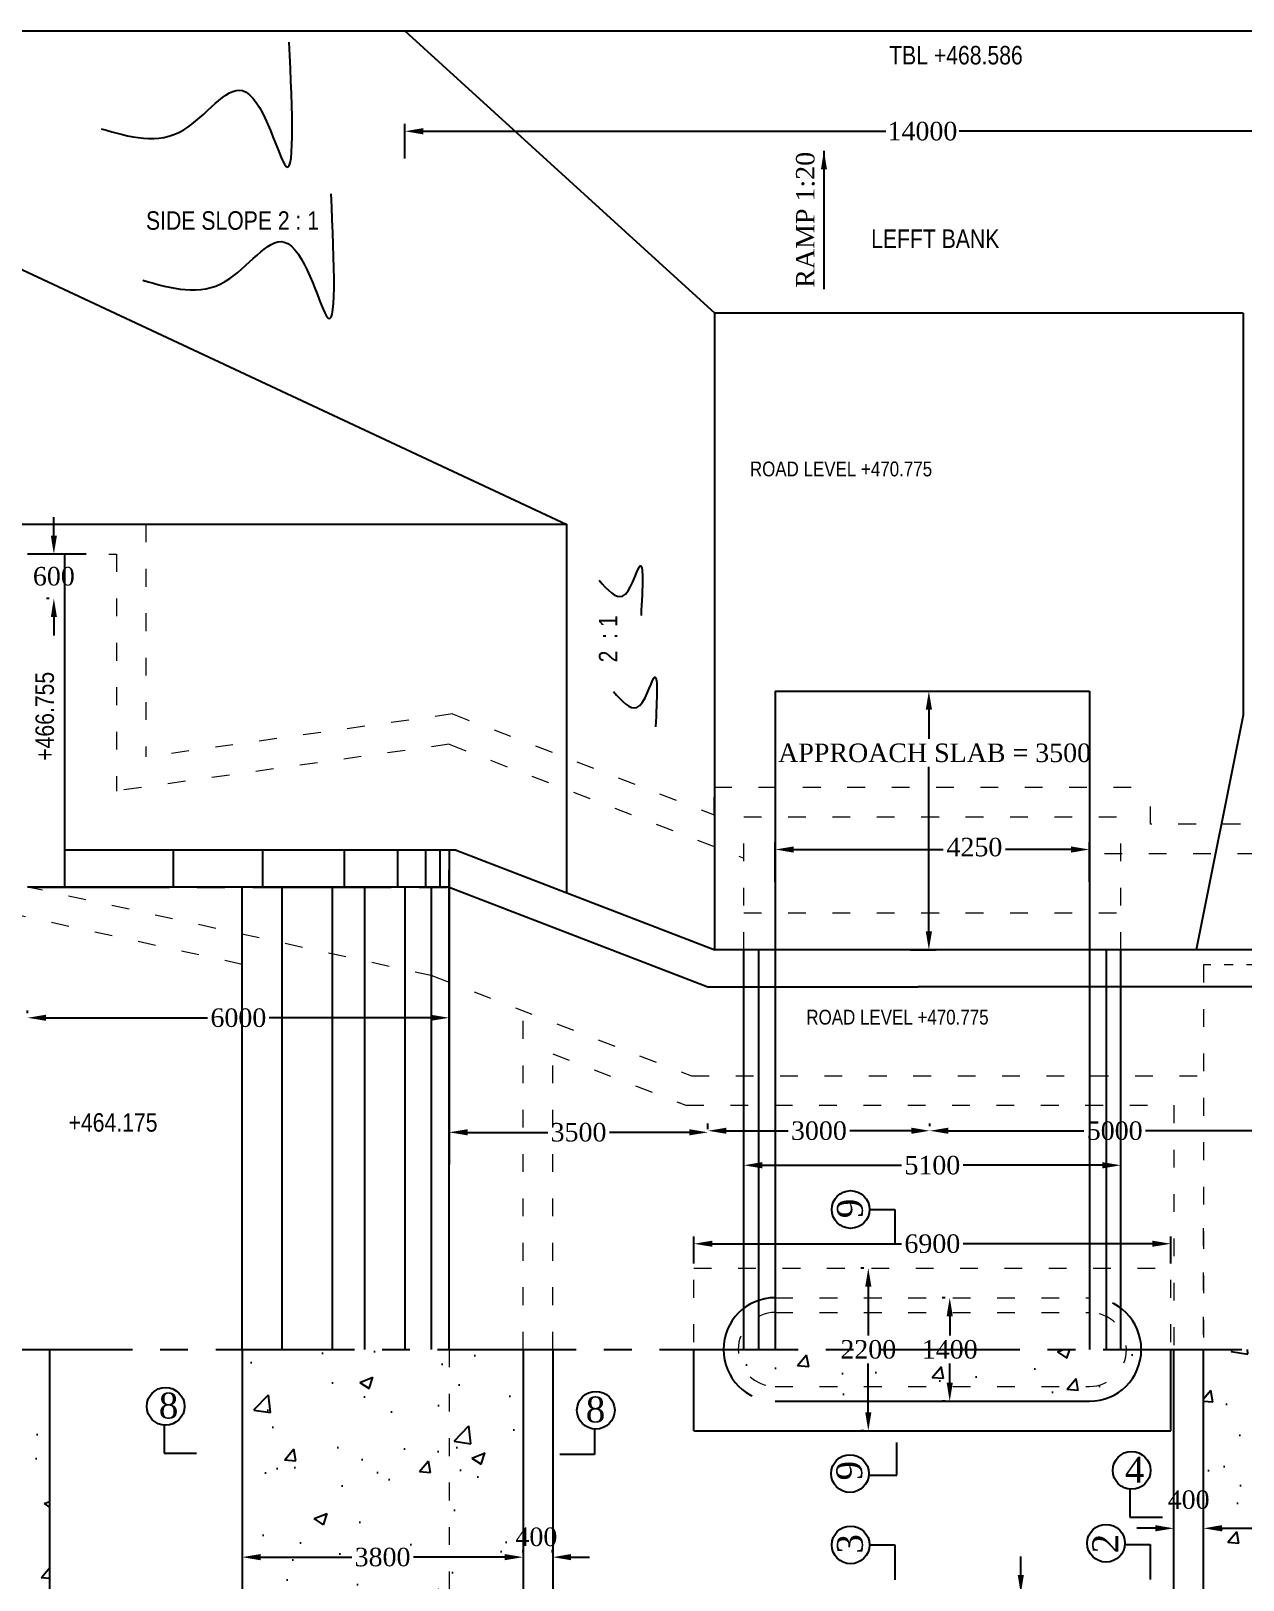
# Model space of a CAD drawing. Header units: millimetres. Extents: x 80 to 6605, y 46 to 2491.
# Drawn here: x 5585.9 to 5749.8, y 901.8 to 1111.2 of the extents above; entities that cross this region are included whole.
import ezdxf
from ezdxf.enums import TextEntityAlignment as Align

# ---------------------------------------------------------------- set-up
doc = ezdxf.new("R2010")
doc.units = ezdxf.units.MM
doc.linetypes.add('ACAD_ISO03W100', pattern=[30, 12, -18])
doc.linetypes.add('CENTER', pattern=[2, 1.25, -0.25, 0.25, -0.25])
doc.layers.add('TEXT_GENERAL', color=4, linetype='Continuous')
doc.styles.add('ABADI', font='')
doc.styles.add('ARIAL NARROW', font='ARIALN.TTF')
doc.styles.get("Standard").update_dxf_attribs({"font": 'times.ttf', "height": 2.5})
doc.styles.add('TNR_2.5', font='times.ttf', dxfattribs={"height": 2.5})
doc.styles.get('ABADI').set_extended_font_data('Abadi MT Condensed Light')
doc.dimstyles.new('ISO-25', dxfattribs={"dimtxt": 2.5, "dimasz": 2.5, "dimexe": 1.25, "dimexo": 0.625, "dimtad": 1, "dimlfac": 25, "dimtxsty": 'Standard', "dimcen": 2.5, "dimadec": 0, "dimazin": 0, "dimtfac": 1, "dimtmove": 0, "dimatfit": 3, "dimfxl": 1, "dimarcsym": 0})
doc.dimstyles.get("Standard").update_dxf_attribs({"dimtxt": 0.18, "dimasz": 0.18, "dimexe": 0.18, "dimexo": 0.0625, "dimgap": 0.09, "dimtad": 0, "dimtih": 1, "dimtoh": 1, "dimdec": 4, "dimzin": 0, "dimdsep": 46, "dimtxsty": 'Standard', "dimcen": 0.09, "dimadec": 0, "dimazin": 0, "dimtfac": 1, "dimtdec": 4, "dimtofl": 0, "dimtmove": 0, "dimatfit": 3, "dimfxl": 1, "dimtolj": 1, "dimtzin": 0, "dimarcsym": 0})
doc.dimstyles.new('STYLE_ESH', dxfattribs={"dimtxt": 2.5, "dimasz": 2.5, "dimexe": 1, "dimexo": 0.625, "dimtad": 0, "dimtih": 1, "dimtoh": 1, "dimdec": 0, "dimlfac": 100, "dimzin": 9, "dimdsep": 46, "dimtxsty": 'TNR_2.5', "dimcen": 2.5, "dimadec": 0, "dimazin": 2, "dimtfac": 1, "dimtdec": 0, "dimtofl": 0, "dimtmove": 2, "dimatfit": 3, "dimfxl": 1, "dimarcsym": 0})
pattern_1 = [(50, (0, 0), (18.218467, -1.59391), [1.905, -20.955]), (355, (0, 0), (-3.52428, 19.105664), [1.524, -16.764]), (100.451, (1.518, -0.133), (14.69425, 17.51167), [1.619, -17.809]), (46.1842, (0, 5.08), (27.1079, -4.20423), [2.8575, -31.4325]), (96.6356, (2.26, 4.73), (23.74042, 24.74256), [2.4285, -26.7135]), (351.184, (0, 5.08), (23.74046, 24.74251), [2.286, -25.146]), (21, (2.54, 3.81), (15.161488, -10.22655), [1.905, -20.955]), (326, (2.54, 3.81), (6.1802, 18.418797), [1.524, -16.764]), (71.4514, (3.803, 2.958), (21.34165, 8.192286), [1.619, -17.809]), (37.5, (0, 0), (0.30886, 8.455504), [0, -16.5608, 0, -17.018, 0, -16.8275]), (7.5, (0, 0), (6.681966, 10.018057), [0, -9.7028, 0, -16.1798, 0, -6.4135]), (327.5, (-5.664, 0), (13.5590595, -0.5728744), [0, -6.35, 0, -19.812, 0, -26.289]), (317.5, (-8.204, 0), (14.812918, 2.54265), [0, -8.255, 0, -13.1572, 0, -18.669])]

# ---------------------------------------------------------------- blocks, each defined once
blk = doc.blocks.new('*D118')
at = {"color": 0, "lineweight": -2, "transparency": 16777216}
for p, q in [((5682.32, 955.24), (5682.32, 958.91)), ((5684.82, 957.91), (5703.66, 957.91)), ((5730.82, 957.91), (5711.99, 957.91)), ((5733.32, 955.24), (5733.32, 958.91))]:
    blk.add_line(p, q, dxfattribs=at)
at = {"color": 0, "transparency": 16777216}
for points in [[(5684.82, 958.33), (5684.82, 957.49), (5682.32, 957.91)], [(5730.82, 958.33), (5730.82, 957.49), (5733.32, 957.91)]]:
    blk.add_solid(points, dxfattribs=at)
at = {"layer": 'Defpoints', "color": 0, "transparency": 16777216}
for p in [(5733.32, 957.91), (5682.32, 954.62), (5733.32, 954.62)]:
    blk.add_point(p, dxfattribs=at)
at = {"color": 0, "transparency": 16777216, "insert": (5707.82, 957.91), "char_height": 2.5, "attachment_point": 5, "style": 'TNR_2.5'}
blk.add_mtext('5100', dxfattribs=at)
blk = doc.blocks.new('*D119')
at = {"color": 0, "lineweight": -2, "transparency": 16777216}
for p, q in [((5636.48, 1093.97), (5636.48, 1098.67)), ((5638.98, 1097.67), (5701.53, 1097.67)), ((5773.98, 1097.67), (5711.44, 1097.67)), ((5776.48, 1093.97), (5776.48, 1098.67))]:
    blk.add_line(p, q, dxfattribs=at)
at = {"color": 0, "transparency": 16777216}
for points in [[(5638.98, 1098.09), (5638.98, 1097.25), (5636.48, 1097.67)], [(5773.98, 1098.09), (5773.98, 1097.25), (5776.48, 1097.67)]]:
    blk.add_solid(points, dxfattribs=at)
at = {"layer": 'Defpoints', "color": 0, "transparency": 16777216}
for p in [(5776.48, 1097.67), (5636.48, 1093.35), (5776.48, 1093.35)]:
    blk.add_point(p, dxfattribs=at)
at = {"color": 0, "transparency": 16777216, "insert": (5706.48, 1097.67), "char_height": 2.5, "attachment_point": 5, "style": 'TNR_2.5'}
blk.add_mtext('14000', dxfattribs=at)
blk = doc.blocks.new('*D121')
at = {"color": 0, "lineweight": -2, "transparency": 16777216}
for p, q in [((5704.81, 1022.01), (5708.35, 1022.01)), ((5707.35, 1019.51), (5707.35, 1015.55)), ((5707.35, 989.51), (5707.35, 1011.74)), ((5704.81, 987.01), (5708.35, 987.01))]:
    blk.add_line(p, q, dxfattribs=at)
at = {"color": 0, "transparency": 16777216}
for points in [[(5706.94, 1019.51), (5707.77, 1019.51), (5707.35, 1022.01)], [(5706.94, 989.51), (5707.77, 989.51), (5707.35, 987.01)]]:
    blk.add_solid(points, dxfattribs=at)
at = {"layer": 'Defpoints', "color": 0, "transparency": 16777216}
for p in [(5704.19, 1022.01), (5707.35, 1022.01), (5704.19, 987.01)]:
    blk.add_point(p, dxfattribs=at)
at = {"color": 0, "transparency": 16777216, "insert": (5708.13, 1013.64), "char_height": 2.5, "attachment_point": 5, "style": 'TNR_2.5'}
blk.add_mtext('APPROACH SLAB = 3500', dxfattribs=at)
blk = doc.blocks.new('*D122')
at = {"color": 0, "lineweight": -2, "transparency": 16777216}
for p, q in [((5589.03, 1043.01), (5589.03, 1045.51)), ((5593.41, 1040.51), (5588.03, 1040.51)), ((5588.41, 1034.51), (5588.03, 1034.51)), ((5589.03, 1032.01), (5589.03, 1029.51))]:
    blk.add_line(p, q, dxfattribs=at)
at = {"color": 0, "transparency": 16777216}
for points in [[(5588.62, 1043.01), (5589.45, 1043.01), (5589.03, 1040.51)], [(5588.62, 1032.01), (5589.45, 1032.01), (5589.03, 1034.51)]]:
    blk.add_solid(points, dxfattribs=at)
at = {"layer": 'Defpoints', "color": 0, "transparency": 16777216}
for p in [(5594.03, 1040.51), (5589.03, 1034.51), (5589.03, 1034.51)]:
    blk.add_point(p, dxfattribs=at)
at = {"color": 0, "transparency": 16777216, "insert": (5589.03, 1037.51), "char_height": 2.5, "attachment_point": 5, "style": 'TNR_2.5'}
blk.add_mtext('600', dxfattribs=at)
blk = doc.blocks.new('*D124')
at = {"color": 0, "lineweight": -2, "transparency": 16777216}
for p, q in [((5686.57, 996.21), (5686.57, 1001.59)), ((5729.07, 996.21), (5729.07, 1001.59)), ((5689.07, 1000.59), (5709.29, 1000.59)), ((5726.57, 1000.59), (5717.73, 1000.59))]:
    blk.add_line(p, q, dxfattribs=at)
at = {"color": 0, "transparency": 16777216}
for points in [[(5689.07, 1001), (5689.07, 1000.17), (5686.57, 1000.59)], [(5726.57, 1001), (5726.57, 1000.17), (5729.07, 1000.59)]]:
    blk.add_solid(points, dxfattribs=at)
at = {"layer": 'Defpoints', "color": 0, "transparency": 16777216}
for p in [(5729.07, 1000.59), (5686.57, 995.59), (5729.07, 995.59)]:
    blk.add_point(p, dxfattribs=at)
at = {"color": 0, "transparency": 16777216, "insert": (5713.51, 1000.9), "char_height": 2.5, "attachment_point": 5, "style": 'TNR_2.5'}
blk.add_mtext('4250', dxfattribs=at)
blk = doc.blocks.new('*D198')
at = {"color": 0, "lineweight": -2, "transparency": 16777216}
for p, q in [((5585.48, 978.47), (5585.48, 978.84)), ((5587.98, 977.84), (5609.81, 977.84)), ((5639.98, 977.84), (5618.16, 977.84)), ((5642.48, 978.47), (5642.48, 978.84))]:
    blk.add_line(p, q, dxfattribs=at)
at = {"color": 0, "transparency": 16777216}
for points in [[(5587.98, 978.26), (5587.98, 977.43), (5585.48, 977.84)], [(5639.98, 978.26), (5639.98, 977.43), (5642.48, 977.84)]]:
    blk.add_solid(points, dxfattribs=at)
at = {"layer": 'Defpoints', "color": 0, "transparency": 16777216}
for p in [(5585.48, 977.84), (5642.48, 977.84), (5642.48, 977.84)]:
    blk.add_point(p, dxfattribs=at)
at = {"color": 0, "transparency": 16777216, "insert": (5613.98, 977.84), "char_height": 2.5, "attachment_point": 5, "style": 'TNR_2.5'}
blk.add_mtext('6000', dxfattribs=at)
blk = doc.blocks.new('*D252')
at = {"color": 0, "lineweight": -2, "transparency": 16777216}
for p, q in [((5642.48, 962.81), (5642.48, 963.36)), ((5677.48, 962.81), (5677.48, 963.36)), ((5644.98, 962.36), (5655.81, 962.36)), ((5674.98, 962.36), (5664.16, 962.36))]:
    blk.add_line(p, q, dxfattribs=at)
at = {"color": 0, "transparency": 16777216}
for points in [[(5644.98, 962.78), (5644.98, 961.95), (5642.48, 962.36)], [(5674.98, 962.78), (5674.98, 961.95), (5677.48, 962.36)]]:
    blk.add_solid(points, dxfattribs=at)
at = {"layer": 'Defpoints', "color": 0, "transparency": 16777216}
for p in [(5642.48, 962.19), (5677.48, 962.36), (5677.48, 962.19)]:
    blk.add_point(p, dxfattribs=at)
at = {"color": 0, "transparency": 16777216, "insert": (5659.98, 962.36), "char_height": 2.5, "attachment_point": 5, "style": 'TNR_2.5'}
blk.add_mtext('3500', dxfattribs=at)
blk = doc.blocks.new('*D251')
at = {"color": 0, "lineweight": -2, "transparency": 16777216}
for p, q in [((5677.48, 963.2), (5677.48, 963.57)), ((5707.48, 963.2), (5707.48, 963.57)), ((5679.98, 962.57), (5688.31, 962.57)), ((5704.98, 962.57), (5696.66, 962.57))]:
    blk.add_line(p, q, dxfattribs=at)
at = {"color": 0, "transparency": 16777216}
for points in [[(5679.98, 962.99), (5679.98, 962.16), (5677.48, 962.57)], [(5704.98, 962.99), (5704.98, 962.16), (5707.48, 962.57)]]:
    blk.add_solid(points, dxfattribs=at)
at = {"layer": 'Defpoints', "color": 0, "transparency": 16777216}
for p in [(5677.48, 962.57), (5677.48, 962.57), (5707.48, 962.57)]:
    blk.add_point(p, dxfattribs=at)
at = {"color": 0, "transparency": 16777216, "insert": (5692.48, 962.57), "char_height": 2.5, "attachment_point": 5, "style": 'TNR_2.5'}
blk.add_mtext('3000', dxfattribs=at)
blk = doc.blocks.new('*D250')
at = {"color": 0, "lineweight": -2, "transparency": 16777216}
for p, q in [((5707.48, 963.2), (5707.48, 963.57)), ((5757.48, 963.2), (5757.48, 963.57)), ((5709.98, 962.57), (5728.32, 962.57)), ((5754.98, 962.57), (5736.65, 962.57))]:
    blk.add_line(p, q, dxfattribs=at)
at = {"color": 0, "transparency": 16777216}
for points in [[(5709.98, 962.99), (5709.98, 962.16), (5707.48, 962.57)], [(5754.98, 962.99), (5754.98, 962.16), (5757.48, 962.57)]]:
    blk.add_solid(points, dxfattribs=at)
at = {"layer": 'Defpoints', "color": 0, "transparency": 16777216}
for p in [(5707.48, 962.57), (5757.48, 962.57), (5757.48, 962.57)]:
    blk.add_point(p, dxfattribs=at)
at = {"color": 0, "transparency": 16777216, "insert": (5732.48, 962.57), "char_height": 2.5, "attachment_point": 5, "style": 'TNR_2.5'}
blk.add_mtext('5000', dxfattribs=at)
blk = doc.blocks.new('*D253')
at = {"color": 0, "lineweight": -2, "transparency": 16777216}
for p, q in [((5737.98, 908.84), (5735.48, 908.84)), ((5740.48, 909.47), (5740.48, 909.84)), ((5744.48, 909.47), (5744.48, 909.84)), ((5746.98, 908.84), (5749.48, 908.84))]:
    blk.add_line(p, q, dxfattribs=at)
at = {"color": 0, "transparency": 16777216}
for points in [[(5737.98, 909.26), (5737.98, 908.42), (5740.48, 908.84)], [(5746.98, 909.26), (5746.98, 908.42), (5744.48, 908.84)]]:
    blk.add_solid(points, dxfattribs=at)
at = {"layer": 'Defpoints', "color": 0, "transparency": 16777216}
for p in [(5740.48, 908.84), (5744.48, 908.84), (5744.48, 908.84)]:
    blk.add_point(p, dxfattribs=at)
at = {"color": 0, "transparency": 16777216, "insert": (5742.48, 912.7), "char_height": 2.5, "attachment_point": 5, "style": 'TNR_2.5'}
blk.add_mtext('400', dxfattribs=at)
blk = doc.blocks.new('*D254')
at = {"color": 0, "lineweight": -2, "transparency": 16777216}
for p, q in [((5744.48, 909.47), (5744.48, 909.84)), ((5746.98, 908.84), (5756.82, 908.84)), ((5774.98, 908.84), (5765.15, 908.84)), ((5777.48, 908.22), (5777.48, 907.84))]:
    blk.add_line(p, q, dxfattribs=at)
at = {"color": 0, "transparency": 16777216}
for points in [[(5746.98, 909.26), (5746.98, 908.42), (5744.48, 908.84)], [(5774.98, 909.26), (5774.98, 908.42), (5777.48, 908.84)]]:
    blk.add_solid(points, dxfattribs=at)
at = {"layer": 'Defpoints', "color": 0, "transparency": 16777216}
for p in [(5744.48, 908.84), (5777.48, 908.84), (5777.48, 908.84)]:
    blk.add_point(p, dxfattribs=at)
at = {"color": 0, "transparency": 16777216, "insert": (5760.98, 908.84), "char_height": 2.5, "attachment_point": 5, "style": 'TNR_2.5'}
blk.add_mtext('5800', dxfattribs=at)
blk = doc.blocks.new('*D256')
at = {"color": 0, "lineweight": -2, "transparency": 16777216}
for p, q in [((5616.98, 904.94), (5629.31, 904.94)), ((5649.98, 904.94), (5637.66, 904.94)), ((5652.48, 905.56), (5652.48, 905.94)), ((5614.48, 904.31), (5614.48, 903.94))]:
    blk.add_line(p, q, dxfattribs=at)
at = {"color": 0, "transparency": 16777216}
for points in [[(5616.98, 905.36), (5616.98, 904.52), (5614.48, 904.94)], [(5649.98, 905.36), (5649.98, 904.52), (5652.48, 904.94)]]:
    blk.add_solid(points, dxfattribs=at)
at = {"layer": 'Defpoints', "color": 0, "transparency": 16777216}
for p in [(5614.48, 904.94), (5652.48, 904.94), (5652.48, 904.94)]:
    blk.add_point(p, dxfattribs=at)
at = {"color": 0, "transparency": 16777216, "insert": (5633.48, 904.94), "char_height": 2.5, "attachment_point": 5, "style": 'TNR_2.5'}
blk.add_mtext('3800', dxfattribs=at)
blk = doc.blocks.new('*D257')
at = {"color": 0, "lineweight": -2, "transparency": 16777216}
for p, q in [((5649.98, 904.94), (5647.48, 904.94)), ((5652.48, 905.56), (5652.48, 905.94)), ((5656.48, 905.56), (5656.48, 905.94)), ((5658.98, 904.94), (5661.48, 904.94))]:
    blk.add_line(p, q, dxfattribs=at)
at = {"color": 0, "transparency": 16777216}
for points in [[(5649.98, 905.36), (5649.98, 904.52), (5652.48, 904.94)], [(5658.98, 905.36), (5658.98, 904.52), (5656.48, 904.94)]]:
    blk.add_solid(points, dxfattribs=at)
at = {"layer": 'Defpoints', "color": 0, "transparency": 16777216}
for p in [(5652.48, 904.94), (5656.48, 904.94), (5656.48, 904.94)]:
    blk.add_point(p, dxfattribs=at)
at = {"color": 0, "transparency": 16777216, "insert": (5654.28, 907.67), "char_height": 2.5, "attachment_point": 5, "style": 'TNR_2.5'}
blk.add_mtext('400', dxfattribs=at)
blk = doc.blocks.new('*D266')
at = {"color": 0, "lineweight": -2, "transparency": 16777216}
for p, q in [((5719.78, 902.51), (5719.78, 905.01)), ((5718.85, 900.01), (5720.78, 900.01)), ((5718.85, 896.01), (5720.78, 896.01)), ((5719.78, 893.51), (5719.78, 891.01))]:
    blk.add_line(p, q, dxfattribs=at)
at = {"color": 0, "transparency": 16777216}
for points in [[(5719.37, 902.51), (5720.2, 902.51), (5719.78, 900.01)], [(5719.37, 893.51), (5720.2, 893.51), (5719.78, 896.01)]]:
    blk.add_solid(points, dxfattribs=at)
at = {"layer": 'Defpoints', "color": 0, "transparency": 16777216}
for p in [(5718.23, 900.01), (5718.23, 896.01), (5719.78, 896.01)]:
    blk.add_point(p, dxfattribs=at)
at = {"color": 0, "transparency": 16777216, "insert": (5719.78, 898.01), "char_height": 2.5, "attachment_point": 5, "style": 'TNR_2.5'}
blk.add_mtext('400', dxfattribs=at)
blk = doc.blocks.new('*D275')
at = {"color": 0, "lineweight": -2, "transparency": 16777216}
for p, q in [((5709.55, 940.01), (5709.17, 940.01)), ((5710.17, 937.51), (5710.17, 934.91)), ((5710.17, 928.51), (5710.17, 931.12)), ((5709.55, 926.01), (5709.17, 926.01))]:
    blk.add_line(p, q, dxfattribs=at)
at = {"color": 0, "transparency": 16777216}
for points in [[(5709.76, 937.51), (5710.59, 937.51), (5710.17, 940.01)], [(5709.76, 928.51), (5710.59, 928.51), (5710.17, 926.01)]]:
    blk.add_solid(points, dxfattribs=at)
at = {"layer": 'Defpoints', "color": 0, "transparency": 16777216}
for p in [(5710.17, 940.01), (5710.17, 926.01), (5710.17, 926.01)]:
    blk.add_point(p, dxfattribs=at)
at = {"color": 0, "transparency": 16777216, "insert": (5710.17, 933.01), "char_height": 2.5, "attachment_point": 5, "style": 'TNR_2.5'}
blk.add_mtext('1400', dxfattribs=at)
blk = doc.blocks.new('*D276')
at = {"color": 0, "lineweight": -2, "transparency": 16777216}
for p, q in [((5698.54, 944.01), (5698.16, 944.01)), ((5699.16, 941.51), (5699.16, 934.91)), ((5699.16, 924.51), (5699.16, 931.12)), ((5698.54, 922.01), (5698.16, 922.01))]:
    blk.add_line(p, q, dxfattribs=at)
at = {"color": 0, "transparency": 16777216}
for points in [[(5698.75, 941.51), (5699.58, 941.51), (5699.16, 944.01)], [(5698.75, 924.51), (5699.58, 924.51), (5699.16, 922.01)]]:
    blk.add_solid(points, dxfattribs=at)
at = {"layer": 'Defpoints', "color": 0, "transparency": 16777216}
for p in [(5699.16, 944.01), (5699.16, 922.01), (5699.16, 922.01)]:
    blk.add_point(p, dxfattribs=at)
at = {"color": 0, "transparency": 16777216, "insert": (5699.16, 933.01), "char_height": 2.5, "attachment_point": 5, "style": 'TNR_2.5'}
blk.add_mtext('2200', dxfattribs=at)
blk = doc.blocks.new('*D277')
at = {"color": 0, "lineweight": -2, "transparency": 16777216}
for p, q in [((5675.57, 944.64), (5675.57, 948.3)), ((5678.07, 947.3), (5703.65, 947.3)), ((5737.57, 947.3), (5712, 947.3)), ((5740.07, 944.64), (5740.07, 948.3))]:
    blk.add_line(p, q, dxfattribs=at)
at = {"color": 0, "transparency": 16777216}
for points in [[(5678.07, 947.72), (5678.07, 946.89), (5675.57, 947.3)], [(5737.57, 947.72), (5737.57, 946.89), (5740.07, 947.3)]]:
    blk.add_solid(points, dxfattribs=at)
at = {"layer": 'Defpoints', "color": 0, "transparency": 16777216}
for p in [(5740.07, 947.3), (5675.57, 944.01), (5740.07, 944.01)]:
    blk.add_point(p, dxfattribs=at)
at = {"color": 0, "transparency": 16777216, "insert": (5707.82, 947.3), "char_height": 2.5, "attachment_point": 5, "style": 'TNR_2.5'}
blk.add_mtext('6900', dxfattribs=at)

msp = doc.modelspace()

# ---------------------------------------------------------------- hatches: boundary and pattern name
h = msp.add_hatch()
h.set_pattern_fill('AR-CONC', color=0, scale=0.1, style=0)
h.set_pattern_definition(pattern_1)
h.paths.add_polyline_path([(5734.07489, 933.01216), (5681.57489, 933.01216, 0.414213562), (5686.57489, 928.01216), (5729.07489, 928.01216, 0.414213562)], flags=17)
h.paths.add_polyline_path([(5736.07489, 933.01216), (5734.07489, 933.01216, -0.414213562), (5729.07489, 928.01216), (5686.57489, 928.01216, -0.414213562), (5681.57489, 933.01216), (5679.57489, 933.01216, 0.414213562), (5686.57489, 926.01216), (5729.07489, 926.01216, 0.414213562)])
h.paths.add_polyline_path([(5706.13849, 934.90879), (5714.20717, 934.90879), (5714.20717, 931.11553), (5706.13849, 931.11553)], flags=9)
h.paths.add_polyline_path([(5694.9539, 934.90879), (5703.37586, 934.90879), (5703.37586, 931.11553), (5694.9539, 931.11553)], flags=9)
h = msp.add_hatch()
h.set_pattern_fill('AR-CONC', color=0, scale=0.1, style=0)
h.set_pattern_definition(pattern_1)
h.paths.add_polyline_path([(5677.48459, 884.01216), (5682.32489, 884.01216), (5682.32489, 896.01216), (5675.25051, 896.01216), (5640.25051, 882.51216), (5585.48459, 870.51216), (5642.48459, 870.51216)])
h.paths.add_polyline_path([(5642.48459, 933.01216), (5614.48459, 933.01216), (5614.48459, 876.86648), (5640.25051, 882.51216), (5642.48459, 883.37388)])
h.paths.add_polyline_path([(5642.48459, 883.37388), (5652.48459, 887.23102), (5652.48459, 933.01216), (5642.48459, 933.01216)])
h.paths.add_polyline_path([(5585.48459, 870.51216), (5588.48459, 871.16951), (5588.48459, 933.01216), (5585.48459, 933.01216)])
h.paths.add_polyline_path([(5590.48459, 865.51216), (5590.48459, 870.51216), (5585.48459, 870.51216), (5585.48459, 825.51216), (5590.48459, 825.51216)])
h.paths.add_polyline_path([(5597.48459, 857.53047), (5642.48459, 851.21959), (5682.32489, 866.58657), (5682.32489, 884.01216), (5677.48459, 884.01216), (5642.48459, 870.51216), (5590.48459, 870.51216), (5590.48459, 865.51216), (5590.48459, 825.51216), (5597.48459, 825.51216)])
h.paths.add_polyline_path([(5733.32489, 884.01216), (5733.32489, 896.01216), (5682.32489, 896.01216), (5682.32489, 884.01216)])
h.paths.add_polyline_path([(5744.48459, 896.01216), (5733.32489, 896.01216), (5733.32489, 884.01216), (5744.48459, 884.01216)])
h.paths.add_polyline_path([(5744.48459, 881.01216), (5744.48459, 884.01216), (5733.32489, 884.01216), (5733.32489, 866.01216), (5757.48459, 866.01216), (5757.48459, 881.01216)])
h.paths.add_polyline_path([(5682.32489, 874.01216), (5682.32489, 861.01216), (5733.32489, 861.01216), (5733.32489, 866.01216), (5733.32489, 874.01216)])
h.paths.add_polyline_path([(5733.32489, 874.01216), (5733.32489, 884.01216), (5682.32489, 884.01216), (5682.32489, 874.01216)])
h.paths.add_polyline_path([(5757.48459, 933.01216), (5744.48459, 933.01216), (5744.48459, 884.01216), (5757.48459, 884.01216)])
h.paths.add_polyline_path([(5757.48459, 881.01216), (5757.48459, 884.01216), (5744.48459, 884.01216), (5744.48459, 881.01216)])
h.paths.add_polyline_path([(5762.48459, 914.01216), (5757.48459, 914.01216), (5757.48459, 884.01216), (5762.48459, 884.01216)])
h.paths.add_polyline_path([(5762.48459, 884.01216), (5767.48459, 884.01216), (5767.48459, 914.01216), (5762.48459, 914.01216)])
h.paths.add_polyline_path([(5767.48459, 884.01216), (5777.48459, 884.01216), (5777.48459, 914.01216), (5767.48459, 914.01216)])
h.paths.add_polyline_path([(5767.48459, 884.01216), (5767.48459, 881.01216), (5777.48459, 881.01216), (5777.48459, 884.01216)])
h.paths.add_polyline_path([(5767.48459, 881.01216), (5767.48459, 884.01216), (5762.48459, 884.01216), (5762.48459, 881.01216)])
h.paths.add_polyline_path([(5757.48459, 884.01216), (5757.48459, 881.01216), (5762.48459, 881.01216), (5762.48459, 884.01216)])
h.paths.add_polyline_path([(5767.48459, 914.01216), (5767.48459, 918.01216), (5762.48459, 918.01216), (5762.48459, 914.01216)])
h.paths.add_polyline_path([(5777.48459, 914.01216), (5777.48459, 918.01216), (5767.48459, 918.01216), (5767.48459, 914.01216)])
h.paths.add_polyline_path([(5762.48459, 918.01216), (5757.48459, 918.01216), (5757.48459, 914.01216), (5762.48459, 914.01216)])
h.paths.add_polyline_path([(5757.48459, 918.01216), (5762.48459, 918.01216), (5762.48459, 933.01216), (5757.48459, 933.01216)])
h.paths.add_polyline_path([(5762.48459, 918.01216), (5767.48459, 918.01216), (5767.48459, 933.01216), (5762.48459, 933.01216)])
h.paths.add_polyline_path([(5767.48459, 918.01216), (5777.48459, 918.01216), (5777.48459, 933.01216), (5767.48459, 933.01216)])
h.paths.add_polyline_path([(5629.30876, 906.83595), (5637.66042, 906.83595), (5637.66042, 903.04269), (5629.30876, 903.04269)], flags=24)
h.paths.add_polyline_path([(5650.98272, 909.56719), (5657.58059, 909.56719), (5657.58059, 905.77393), (5650.98272, 905.77393)], flags=9)
h.paths.add_polyline_path([(5703.66258, 893.03751), (5711.9872, 893.03751), (5711.9872, 889.24425), (5703.66258, 889.24425)], flags=24)
h.paths.add_polyline_path([(5690.28657, 874.61214), (5716.04847, 874.61214), (5716.04847, 877.61214), (5690.28657, 877.61214)], flags=24)
h.paths.add_polyline_path([(5739.18565, 914.5928), (5745.78352, 914.5928), (5745.78352, 910.79954), (5739.18565, 910.79954)], flags=9)
h.paths.add_polyline_path([(5756.80876, 910.73704), (5765.16042, 910.73704), (5765.16042, 906.94378), (5756.80876, 906.94378)], flags=9)
h.paths.add_polyline_path([(5776.18565, 917.13606), (5782.78352, 917.13606), (5782.78352, 913.3428), (5776.18565, 913.3428)], flags=9)

# ---------------------------------------------------------------- linework, layer by layer
at = {"color": 0}
for p, q in [((5495.91536, 1111.22261), (5896.55924, 1111.22261)), ((5636.48459, 1111.22261), (5678.41545, 1073.0817)), ((5566.48459, 1087.51216), (5658.41545, 1044.51216)), ((5749.83406, 1073.0817), (5678.41545, 1073.0817)), ((5678.41545, 987.01216), (5678.41545, 1073.0817)), ((5749.83406, 1073.0817), (5749.83406, 1018.75955)), ((5627.72277, 1044.51216), (5495.91536, 1044.51216)), ((5658.41545, 1044.51216), (5607.91254, 1044.51216)), ((5658.41545, 994.72645), (5658.41545, 1044.51216)), ((5590.48459, 1040.51216), (5585.48459, 1040.51216)), ((5590.48459, 1040.51216), (5590.48459, 1000.51216)), ((5686.57489, 1022.01216), (5686.57489, 933.01216)), ((5686.57489, 1022.01216), (5729.07489, 1022.01216)), ((5729.07489, 1022.01216), (5729.07489, 933.01216)), ((5749.83406, 1018.75955), (5743.48459, 987.01216)), ((5643.41545, 1000.51216), (5590.48459, 1000.51216)), ((5590.48459, 1000.51216), (5590.48459, 995.51216)), ((5605.15866, 1000.51216), (5605.15866, 995.51216)), ((5617.24717, 1000.51216), (5617.24717, 995.51216)), ((5628.27529, 1000.51216), (5628.27529, 995.51216)), ((5635.48597, 1000.51216), (5635.48597, 995.51216)), ((5639.3034, 1000.51216), (5639.3034, 995.51216)), ((5641.21212, 1000.51216), (5641.21212, 995.51216)), ((5642.48459, 1000.51216), (5642.48459, 995.51216)), ((5643.41545, 1000.51216), (5678.41545, 987.01216)), ((5642.48459, 933.01216), (5642.48459, 997.82925)), ((5642.48459, 995.51216), (5585.48459, 995.51216)), ((5614.48459, 933.01216), (5614.48459, 995.51216)), ((5619.85511, 995.51216), (5619.85511, 933.01216)), ((5626.68193, 995.51216), (5626.68193, 933.01216)), ((5631.04129, 995.51216), (5631.04129, 933.01216)), ((5636.49048, 995.51216), (5636.49048, 933.01216)), ((5640.03244, 995.51216), (5640.03244, 933.01216)), ((5642.48459, 995.51216), (5642.48459, 958.01216)), ((5642.48459, 995.51216), (5677.48459, 982.01216)), ((5757.48459, 987.01216), (5678.41545, 987.01216)), ((5682.32489, 933.01216), (5682.32489, 987.01216)), ((5684.32489, 987.01216), (5684.32489, 933.01216)), ((5731.32489, 987.01216), (5731.32489, 933.01216)), ((5733.32489, 933.01216), (5733.32489, 987.01216)), ((5677.48459, 982.01216), (5705.91094, 982.01216)), ((5765.91094, 982.01216), (5705.91094, 982.01216)), ((5588.48459, 875.2644), (5588.48459, 933.01216)), ((5614.48459, 933.01216), (5614.48459, 876.86648)), ((5652.48459, 933.01216), (5652.48459, 887.23102)), ((5656.48459, 933.01216), (5656.48459, 893.06111)), ((5675.57489, 922.01216), (5675.57489, 933.01216)), ((5740.07489, 922.01216), (5740.07489, 933.01216)), ((5740.48459, 900.01216), (5740.48459, 933.01216)), ((5744.48459, 881.01216), (5744.48459, 933.01216)), ((5686.57489, 926.01216), (5729.07489, 926.01216)), ((5603.92504, 922.78517), (5603.92504, 918.99055)), ((5675.57489, 922.01216), (5740.07489, 922.01216)), ((5703.0195, 916.00768), (5703.0195, 920.41813)), ((5603.92504, 918.99055), (5608.33549, 918.99055)), ((5699.22489, 916.00768), (5703.0195, 916.00768)), ((5734.54929, 914.12957), (5734.54929, 910.33496)), ((5734.54929, 910.33496), (5738.95974, 910.33496))]:
    msp.add_line(p, q, dxfattribs=at)
at = {"color": 0, "linetype": 'CENTER', "ltscale": 15}
for p, q in [((5495.91536, 995.51216), (5642.48459, 995.51216)), ((5490.91536, 933.01216), (5896.55924, 933.01216))]:
    msp.add_line(p, q, dxfattribs=at)
at = {"color": 0}
for centre in [(5696.77313, 951.92798), (5604.14871, 925.32485), (5662.31828, 924.79523), (5734.77296, 916.66925), (5696.68521, 916.23135), (5696.77313, 906.5899), (5731.30867, 906.82012)]:
    msp.add_circle(centre, 2.54951, dxfattribs=at)
at = {"color": 0, "linetype": 'CENTER', "ltscale": 15}
for centre, start, end in [((5686.57489, 933.01216), 90, 270), ((5729.07489, 933.01216), 270, 90)]:
    msp.add_arc(centre, 7, start, end, dxfattribs=at)
at = {"color": 0}
for points in [[(5595.41646, 1098.00863), (5606.59021, 1097.85935), (5614.53006, 1103.16658), (5620.20193, 1093.21972), (5620.86963, 1109.69529)], [(5601.07922, 1077.53701), (5612.25297, 1077.38774), (5620.19281, 1082.69497), (5625.86468, 1072.7481), (5626.53238, 1089.22368)], [(5662.75942, 1036.98772), (5665.91879, 1034.84025), (5668.21834, 1038.80127), (5668.43428, 1032.20917)], [(5664.71024, 1021.93891), (5667.86961, 1019.79144), (5670.16916, 1023.75246), (5670.3851, 1017.16035)]]:
    msp.add_spline(points, degree=3, dxfattribs=at)
at = {"layer": 'TEXT_GENERAL', "color": 0, "linetype": 'ACAD_ISO03W100', "lineweight": 5, "ltscale": 0.2}
for p, q in [((5581.48459, 1044.51216), (5601.48459, 1044.51216)), ((5601.48459, 1044.51216), (5601.48459, 1013.09397)), ((5638.48459, 1044.51216), (5658.48459, 1044.51216)), ((5590.48459, 1040.51216), (5597.48459, 1040.51216)), ((5597.48459, 1040.51216), (5597.48459, 1008.49385)), ((5642.95629, 1018.91003), (5601.48459, 1013.09397)), ((5642.95629, 1018.91003), (5678.32489, 1005.26785)), ((5642.48459, 1014.80473), (5597.48459, 1008.49385)), ((5642.48459, 1014.80473), (5682.32489, 999.43776)), ((5678.32489, 1009.01216), (5737.32489, 1009.01216)), ((5678.32489, 1005.26785), (5678.32489, 1009.01216)), ((5737.32489, 1004.01216), (5737.32489, 1009.01216)), ((5682.32489, 987.01216), (5682.32489, 1005.01216)), ((5682.32489, 1005.01216), (5733.32489, 1005.01216)), ((5733.32489, 987.01216), (5733.32489, 1005.01216)), ((5761.48459, 1004.01216), (5737.32489, 1004.01216)), ((5757.48459, 1000.01216), (5729.07489, 1000.01216)), ((5640.25051, 983.51216), (5585.48459, 995.51216)), ((5614.48459, 985.06295), (5581.48459, 992.29372)), ((5682.32489, 992.01216), (5733.32489, 992.01216)), ((5744.48459, 985.01216), (5744.48459, 933.01216)), ((5640.25051, 983.51216), (5675.25051, 970.01216)), ((5652.48459, 933.01216), (5652.48459, 978.79331)), ((5656.48459, 972.96321), (5673.81103, 966.28016)), ((5656.48459, 933.01216), (5656.48459, 972.96321)), ((5656.48459, 972.96321), (5674.50582, 966.01216)), ((5675.25051, 970.01216), (5744.48459, 970.01216)), ((5674.50582, 966.01216), (5740.48459, 966.01216)), ((5740.48459, 966.01216), (5740.48459, 933.01216)), ((5744.48459, 881.01216), (5744.48459, 953.01216)), ((5675.57489, 944.01216), (5740.07489, 944.01216)), ((5675.57489, 922.01216), (5675.57489, 944.01216)), ((5740.07489, 922.01216), (5740.07489, 944.01216)), ((5686.57489, 940.01216), (5729.07489, 940.01216)), ((5686.57489, 938.01216), (5729.07489, 938.01216)), ((5642.48459, 933.01216), (5642.48459, 883.37388)), ((5686.57489, 928.01216), (5729.07489, 928.01216))]:
    msp.add_line(p, q, dxfattribs=at)
at = {"layer": 'TEXT_GENERAL', "color": 0, "linetype": 'ACAD_ISO03W100', "lineweight": 5, "ltscale": 0.1}
msp.add_line((5757.48459, 985.01216), (5744.48459, 985.01216), dxfattribs=at)
at = {"layer": 'TEXT_GENERAL', "color": 0, "linetype": 'ACAD_ISO03W100', "lineweight": 5, "ltscale": 0.2}
for centre, start, end in [((5686.57489, 933.01216), 90, 270), ((5729.07489, 933.01216), 270, 90)]:
    msp.add_arc(centre, 5, start, end, dxfattribs=at)

# ---------------------------------------------------------------- texts
at = {"color": 0, "ltscale": 0.5, "style": 'ABADI'}
for p in [(5683.15033, 1051.02607), (5690.78657, 976.92843)]:
    msp.add_text('ROAD LEVEL +470.775', height=2, dxfattribs=at).set_placement(p)
at = {"color": 0, "rotation": 90}
for s, insert, char_height, width, attachment_point in [('RAMP 1:20', (5691.939, 1076.51991), 2.5, 200, 7), ('9', (5694.92007, 950.75049), 3.5, 4.365, 1), ('9', (5694.83215, 915.30944), 3.5, 4.365, 1), ('3', (5694.92007, 905.41241), 3.5, 4.365, 1), ('2', (5729.45561, 905.45517), 3.5, 4.365, 1)]:
    msp.add_mtext(s, dxfattribs=dict(at, insert=insert, char_height=char_height, width=width, attachment_point=attachment_point))
at = {"color": 0, "char_height": 3.5, "width": 4.365, "attachment_point": 1}
for s, insert in [('8', (5603.2268, 927.1779)), ('8', (5660.95332, 926.64829)), ('4', (5733.85105, 918.5223))]:
    msp.add_mtext(s, dxfattribs=dict(at, insert=insert))
at = {"layer": 'TEXT_GENERAL', "color": 0, "lineweight": 5, "style": 'ARIAL NARROW'}
for s, p in [('TBL +468.586', (5711.01313, 1107.95203)), ('LEFFT BANK', (5708.21171, 1083.1461)), ('+464.175', (5597.03211, 963.70121))]:
    msp.add_text(s, height=2.5, dxfattribs=at).set_placement(p, align=Align.MIDDLE)
msp.add_text('SIDE SLOPE 2 : 1', height=2.5, dxfattribs=at).set_placement((5624.89399, 1083.60506), align=Align.BOTTOM_RIGHT)
for s, p in [('2  : 1', (5663.95608, 1029.06633)), ('+466.755', (5587.79159, 1018.58942))]:
    msp.add_text(s, height=2.5, rotation=90, dxfattribs=at).set_placement(p, align=Align.MIDDLE)

# ---------------------------------------------------------------- dimensions: what is measured, and where the dimension line sits
at = {"color": 0}
for base, p1, p2, picture, middle in [((5776.48459, 1097.66987), (5636.48459, 1093.34634), (5776.48459, 1093.34634), '*D119', (5706.48459, 1097.66987)), ((5677.48459, 962.36473), (5642.48459, 962.18505), (5677.48459, 962.18505), '*D252', (5659.98459, 962.36473)), ((5677.48459, 962.57307), (5707.48459, 962.57307), (5677.48459, 962.57307), '*D251', (5692.48459, 962.57307)), ((5757.48459, 962.57307), (5707.48459, 962.57307), (5757.48459, 962.57307), '*D250', (5732.48459, 962.57307)), ((5733.32489, 957.91146), (5682.32489, 954.61842), (5733.32489, 954.61842), '*D118', (5707.82489, 957.91146)), ((5744.48459, 908.84041), (5740.48459, 908.84041), (5744.48459, 908.84041), '*D253', (5742.48459, 912.69617)), ((5652.48459, 904.93932), (5614.48459, 904.93932), (5652.48459, 904.93932), '*D256', (5633.48459, 904.93932))]:
    dim = msp.add_linear_dim(base=base, p1=p1, p2=p2, dimstyle='STYLE_ESH', dxfattribs=at)
    dim.commit()
    dim.dimension.update_dxf_attribs({"geometry": picture, "text_midpoint": middle})
for base, p1, p2, picture, middle in [((5589.0343, 1034.51216), (5594.0343, 1040.51216), (5589.0343, 1034.51216), '*D122', (5589.0343, 1037.51216)), ((5699.16488, 922.01216), (5699.16488, 944.01216), (5699.16488, 922.01216), '*D276', (5699.16488, 933.01216)), ((5710.17283, 926.01216), (5710.17283, 940.01216), (5710.17283, 926.01216), '*D275', (5710.17283, 933.01216)), ((5719.78397, 896.01216), (5718.22581, 900.01216), (5718.22581, 896.01216), '*D266', (5719.78397, 898.01216))]:
    dim = msp.add_linear_dim(base=base, p1=p1, p2=p2, angle=90, dimstyle='STYLE_ESH', dxfattribs=at)
    dim.commit()
    dim.dimension.update_dxf_attribs({"geometry": picture, "text_midpoint": middle})
dim = msp.add_linear_dim(base=(5707.35375, 1022.01216), p1=(5704.18941, 987.01216), p2=(5704.18941, 1022.01216), angle=90, text='APPROACH SLAB = 3500', dimstyle='STYLE_ESH', dxfattribs=at)
dim.commit()
dim.dimension.update_dxf_attribs({"geometry": '*D121', "text_midpoint": (5708.13469, 1013.6441), "dimtype": 160})
for base, p1, p2, picture, middle in [((5729.07489, 1000.58612), (5686.57489, 995.58612), (5729.07489, 995.58612), '*D124', (5713.5095, 1000.90397)), ((5656.48459, 904.93932), (5652.48459, 904.93932), (5656.48459, 904.93932), '*D257', (5654.28165, 907.67056))]:
    dim = msp.add_linear_dim(base=base, p1=p1, p2=p2, dimstyle='STYLE_ESH', dxfattribs=at)
    dim.commit()
    dim.dimension.update_dxf_attribs({"geometry": picture, "text_midpoint": middle, "dimtype": 160})
for base, p1, p2, text, picture, middle in [((5642.48459, 977.84211), (5585.48459, 977.84211), (5642.48459, 977.84211), '6000', '*D198', (5613.98459, 977.84211)), ((5740.07489, 947.30175), (5675.57489, 944.01216), (5740.07489, 944.01216), '6900', '*D277', (5707.82489, 947.30175)), ((5777.48459, 908.84041), (5744.48459, 908.84041), (5777.48459, 908.84041), '5800', '*D254', (5760.98459, 908.84041))]:
    dim = msp.add_linear_dim(base=base, p1=p1, p2=p2, text=text, dimstyle='STYLE_ESH', dxfattribs=at)
    dim.commit()
    dim.dimension.update_dxf_attribs({"geometry": picture, "text_midpoint": middle})

# ---------------------------------------------------------------- leaders
at = {"color": 0, "ltscale": 6}
msp.add_leader([(5693.16702, 1095.02053), (5693.16702, 1076.31838)], dimstyle='ISO-25', override={"dimgap": 0.625, "dimtad": 0}, dxfattribs=at)
at = {"color": 0}
for points in [[(5699.39709, 951.92798), (5702.73796, 951.92798), (5702.73796, 947.23284)], [(5662.13081, 922.17127), (5662.13081, 918.83041), (5657.43568, 918.83041)], [(5699.39709, 906.5899), (5702.73796, 906.5899), (5702.73796, 901.89477)], [(5733.93264, 906.63266), (5737.2735, 906.63266), (5737.2735, 901.93753)]]:
    msp.add_leader(points, dimstyle='Standard', override={"dimgap": 0.09, "dimtad": 0}, dxfattribs=at)

doc.saveas('drawing.dxf')
